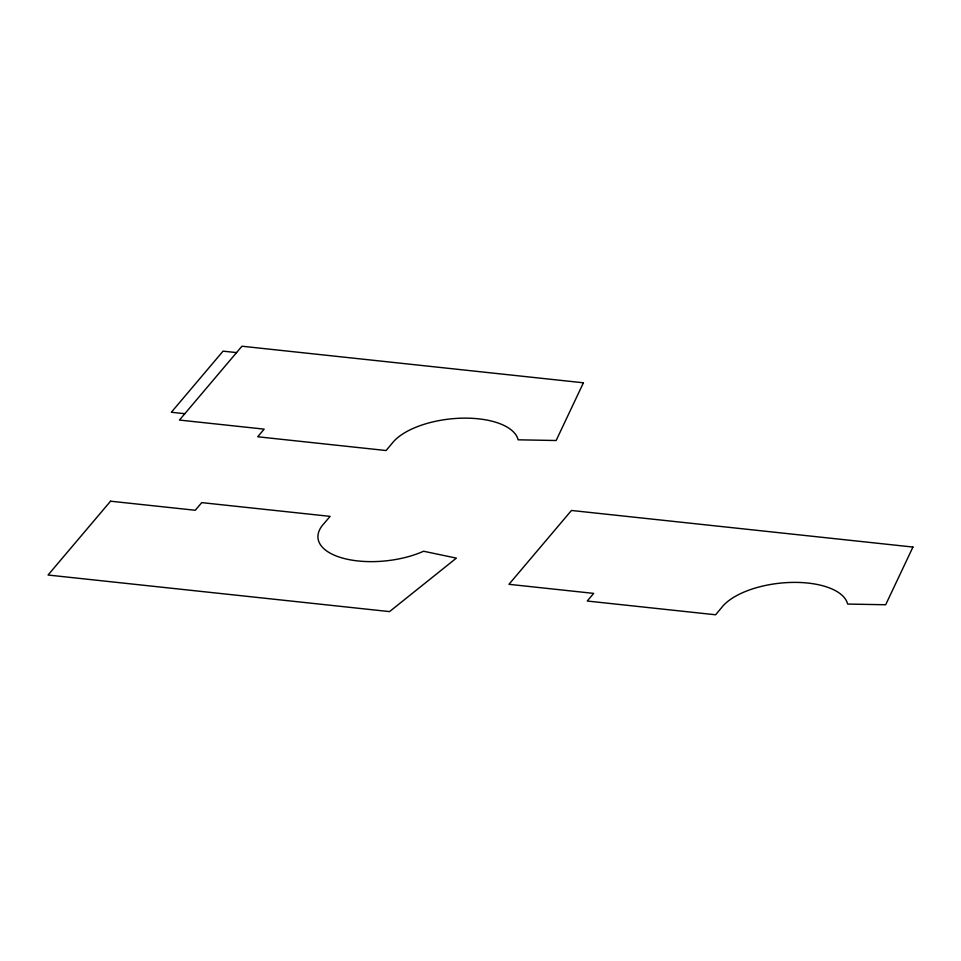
<?xml version="1.0" encoding="UTF-8"?>
<svg xmlns="http://www.w3.org/2000/svg" width="961" height="961" viewBox="0 0 961 961"><rect width="100%" height="100%" fill="white"/><g stroke="black" fill="none" stroke-linecap="round" stroke-linejoin="round"><path stroke-width="1.44" d="M236.55 352.591L223.06 351.149L171.346 412.257L184.824 413.698M583.423 382.79L556.143 440.51L518.123 439.814A65.612 29.887 -6.2 0 0 461.34 418.191A65.612 29.887 -6.2 0 0 392.088 443.369L386.082 450.529L257.704 436.774L264.167 429.135L179.443 420.065L241.944 346.224L583.423 382.79M912.95 547.049L885.67 604.757L847.65 604.061A65.612 29.887 -6.2 0 0 790.867 582.438A65.612 29.887 -6.2 0 0 721.603 607.616L715.609 614.776L587.231 601.033L593.694 593.393L508.958 584.312L571.459 510.471L912.95 547.049M110.551 501.198L48.05 575.026L389.541 611.604L456.367 558.125L423.585 551.242A65.612 29.887 -6.2 0 1 342.681 558.113A65.612 29.887 -6.2 0 1 324.013 523.517L330.128 516.369L201.75 502.627L195.275 510.267L110.551 501.198"/></g></svg>
